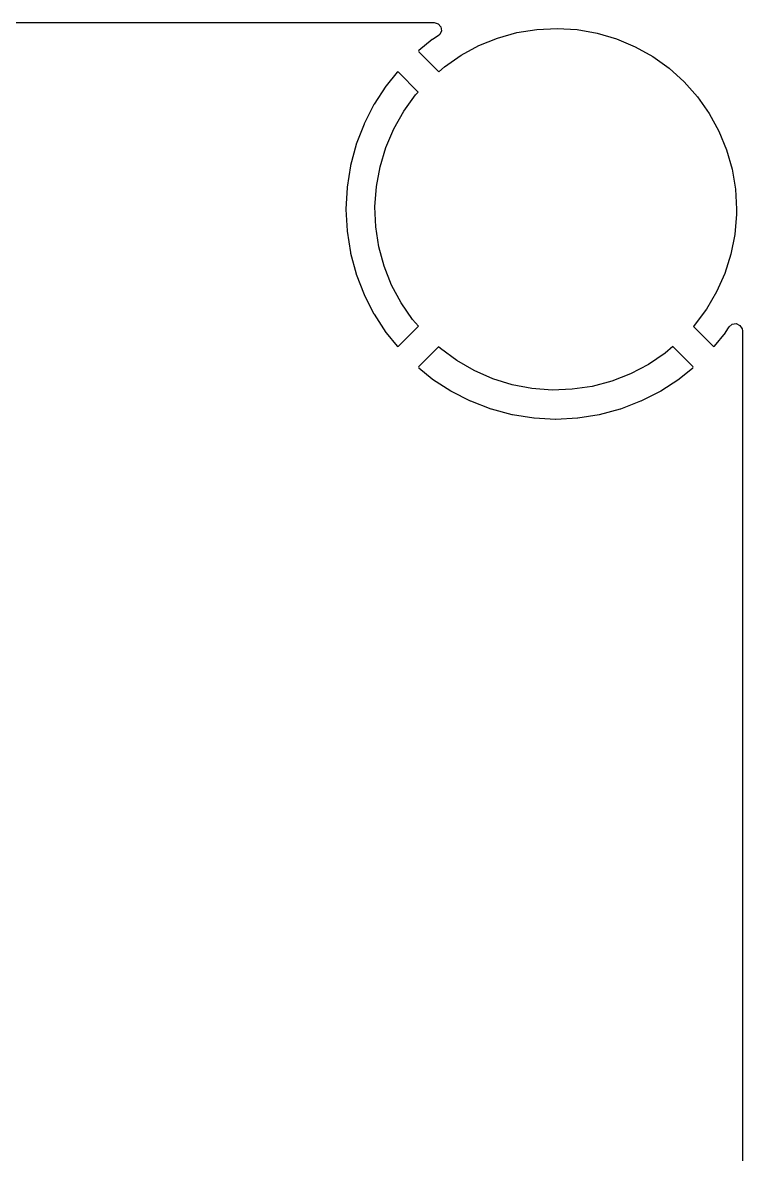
# Model space of a CAD drawing. Extents: x 2.72 to 6.23, y -5.23 to -2.47.
# Drawn here: x 5.729 to 6.23, y -3.258 to -2.47 of the extents above; entities that cross this region are included whole.
import ezdxf

# ---------------------------------------------------------------- set-up
doc = ezdxf.new("R2010")
doc.units = 0
doc.header["$MEASUREMENT"] = 0
doc.layers.add('BLACK', color=7, linetype='CONTINUOUS')

msp = doc.modelspace()

# ---------------------------------------------------------------- linework, layer by layer
at = {"layer": 'BLACK', "linetype": 'CONTINUOUS'}
for p, q in [((2.93463, -2.47002), (6.01537, -2.47002)), ((6.01537, -2.47002), (6.01805, -2.47081)), ((6.01805, -2.47081), (6.01988, -2.47292)), ((6.01988, -2.47292), (6.02028, -2.47569)), ((6.07295, -2.47695), (6.08683, -2.47471)), ((6.08683, -2.47471), (6.10088, -2.47402)), ((6.10088, -2.47402), (6.11492, -2.4749)), ((6.11492, -2.4749), (6.12877, -2.47734)), ((6.01397, -2.48182), (6.00457, -2.48943)), ((6.01418, -2.48166), (6.01397, -2.48182)), ((6.01807, -2.47914), (6.01418, -2.48166)), ((6.01912, -2.47823), (6.01807, -2.47914)), ((6.02028, -2.47569), (6.01912, -2.47823)), ((6.04636, -2.48601), (6.0594, -2.48074)), ((6.0594, -2.48074), (6.07295, -2.47695)), ((6.12877, -2.47734), (6.14226, -2.48132)), ((6.14226, -2.48132), (6.15523, -2.48677)), ((6.00457, -2.48943), (6.00424, -2.48991)), ((6.00424, -2.48991), (6.00449, -2.49035)), ((6.00449, -2.49035), (6.0184, -2.50426)), ((6.03399, -2.4927), (6.04636, -2.48601)), ((6.15523, -2.48677), (6.16751, -2.49363)), ((6.02244, -2.50072), (6.03399, -2.4927)), ((6.16751, -2.49363), (6.17894, -2.50182)), ((5.98946, -2.50454), (5.98182, -2.51397)), ((5.98987, -2.50424), (5.98946, -2.50454)), ((5.99038, -2.50452), (5.98987, -2.50424)), ((6.00421, -2.51836), (5.99038, -2.50452)), ((6.0184, -2.50426), (6.02244, -2.50072)), ((6.17894, -2.50182), (6.18939, -2.51123)), ((5.98166, -2.51418), (5.97347, -2.5268)), ((5.98182, -2.51397), (5.98166, -2.51418)), ((6.18939, -2.51123), (6.19873, -2.52175)), ((5.9941, -2.53175), (6.00237, -2.52037)), ((6.00237, -2.52037), (6.00421, -2.51836)), ((6.19873, -2.52175), (6.20684, -2.53324)), ((5.97334, -2.52702), (5.96651, -2.54043)), ((5.97347, -2.5268), (5.97334, -2.52702)), ((5.98715, -2.54398), (5.9941, -2.53175)), ((6.20684, -2.53324), (6.21362, -2.54556)), ((5.96641, -2.54066), (5.96102, -2.5547)), ((5.96651, -2.54043), (5.96641, -2.54066)), ((5.98161, -2.55691), (5.98715, -2.54398)), ((6.21362, -2.54556), (6.21898, -2.55857)), ((5.96094, -2.55495), (5.95704, -2.56948)), ((5.96102, -2.5547), (5.96094, -2.55495)), ((5.97755, -2.57038), (5.98161, -2.55691)), ((6.21898, -2.55857), (6.22285, -2.57209)), ((5.95699, -2.56973), (5.95464, -2.58459)), ((5.95704, -2.56948), (5.95699, -2.56973)), ((5.97501, -2.58421), (5.97755, -2.57038)), ((6.22285, -2.57209), (6.2252, -2.58596)), ((5.95461, -2.58485), (5.95382, -2.59987)), ((5.95464, -2.58459), (5.95461, -2.58485)), ((5.97403, -2.59824), (5.97501, -2.58421)), ((6.2252, -2.58596), (6.22598, -2.6)), ((5.95382, -2.59987), (5.95382, -2.60013)), ((5.95382, -2.60013), (5.95461, -2.61515)), ((5.97462, -2.61229), (5.97403, -2.59824)), ((6.22598, -2.6), (6.22594, -2.60352)), ((6.22594, -2.60352), (6.22476, -2.61753)), ((5.95461, -2.61515), (5.95464, -2.61541)), ((5.95464, -2.61541), (5.95699, -2.63027)), ((5.97677, -2.62619), (5.97462, -2.61229)), ((6.22476, -2.61753), (6.22203, -2.63133)), ((5.95699, -2.63027), (5.95704, -2.63052)), ((5.95704, -2.63052), (5.96094, -2.64505)), ((5.98046, -2.63977), (5.97677, -2.62619)), ((6.22203, -2.63133), (6.21777, -2.64474)), ((5.98563, -2.65284), (5.98046, -2.63977)), ((5.96094, -2.64505), (5.96102, -2.6453)), ((5.96102, -2.6453), (5.96641, -2.65934)), ((6.21777, -2.64474), (6.21205, -2.65759)), ((5.99224, -2.66526), (5.98563, -2.65284)), ((5.96641, -2.65934), (5.96651, -2.65957)), ((5.96651, -2.65957), (5.97334, -2.67298)), ((6.21205, -2.65759), (6.20493, -2.66972)), ((6.00018, -2.67687), (5.99224, -2.66526)), ((6.20493, -2.66972), (6.19651, -2.68098)), ((5.97334, -2.67298), (5.97347, -2.6732)), ((5.97347, -2.6732), (5.98166, -2.68582)), ((6.00426, -2.68159), (6.00018, -2.67687)), ((6.22086, -2.68193), (6.22298, -2.68011)), ((6.22298, -2.68011), (6.22575, -2.67973)), ((6.22575, -2.67973), (6.22829, -2.6809)), ((5.98166, -2.68582), (5.98182, -2.68603)), ((5.98182, -2.68603), (5.98943, -2.69543)), ((5.99035, -2.69551), (6.00426, -2.68159)), ((6.19651, -2.68098), (6.19584, -2.6817)), ((6.19584, -2.6817), (6.20962, -2.69548)), ((6.21054, -2.69546), (6.21818, -2.68603)), ((6.21818, -2.68603), (6.21834, -2.68582)), ((6.21834, -2.68582), (6.22086, -2.68193)), ((6.22829, -2.6809), (6.22979, -2.68326)), ((6.22979, -2.68326), (6.22998, -2.68463)), ((6.22998, -2.68463), (6.22998, -4.47344)), ((5.98943, -2.69543), (5.98991, -2.69576)), ((5.98991, -2.69576), (5.99035, -2.69551)), ((6.01833, -2.69581), (6.00452, -2.70962)), ((6.01969, -2.69707), (6.01833, -2.69581)), ((6.18159, -2.69573), (6.17617, -2.70035)), ((6.19551, -2.70965), (6.18159, -2.69573)), ((6.20962, -2.69548), (6.21013, -2.69576)), ((6.21013, -2.69576), (6.21054, -2.69546)), ((6.03102, -2.70542), (6.01969, -2.69707)), ((6.17617, -2.70035), (6.16451, -2.70822)), ((6.00452, -2.70962), (6.00424, -2.71013)), ((6.00424, -2.71013), (6.00454, -2.71054)), ((6.00454, -2.71054), (6.01397, -2.71818)), ((6.0432, -2.71245), (6.03102, -2.70542)), ((6.16451, -2.70822), (6.15204, -2.71473)), ((6.18603, -2.71818), (6.19543, -2.71057)), ((6.19543, -2.71057), (6.19576, -2.71009)), ((6.19576, -2.71009), (6.19551, -2.70965)), ((6.01397, -2.71818), (6.01418, -2.71834)), ((6.01418, -2.71834), (6.0268, -2.72653)), ((6.05609, -2.71808), (6.0432, -2.71245)), ((6.06952, -2.72224), (6.05609, -2.71808)), ((6.13893, -2.71982), (6.12533, -2.72341)), ((6.15204, -2.71473), (6.13893, -2.71982)), ((6.1732, -2.72653), (6.18582, -2.71834)), ((6.18582, -2.71834), (6.18603, -2.71818)), ((6.0268, -2.72653), (6.02702, -2.72666)), ((6.02702, -2.72666), (6.04043, -2.73349)), ((6.08334, -2.72488), (6.06952, -2.72224)), ((6.09736, -2.72596), (6.08334, -2.72488)), ((6.11142, -2.72547), (6.09736, -2.72596)), ((6.12533, -2.72341), (6.11142, -2.72547)), ((6.15957, -2.73349), (6.17298, -2.72666)), ((6.17298, -2.72666), (6.1732, -2.72653)), ((6.04043, -2.73349), (6.04066, -2.73359)), ((6.04066, -2.73359), (6.0547, -2.73898)), ((6.1453, -2.73898), (6.15934, -2.73359)), ((6.15934, -2.73359), (6.15957, -2.73349)), ((6.0547, -2.73898), (6.05495, -2.73906)), ((6.05495, -2.73906), (6.06948, -2.74296)), ((6.06948, -2.74296), (6.06973, -2.74301)), ((6.06973, -2.74301), (6.08459, -2.74536)), ((6.11541, -2.74536), (6.13027, -2.74301)), ((6.13027, -2.74301), (6.13052, -2.74296)), ((6.13052, -2.74296), (6.14505, -2.73906)), ((6.14505, -2.73906), (6.1453, -2.73898)), ((6.08459, -2.74536), (6.08485, -2.74539)), ((6.08485, -2.74539), (6.09987, -2.74618)), ((6.09987, -2.74618), (6.10013, -2.74618)), ((6.10013, -2.74618), (6.11515, -2.74539)), ((6.11515, -2.74539), (6.11541, -2.74536))]:
    msp.add_line(p, q, dxfattribs=at)

doc.saveas('drawing.dxf')
